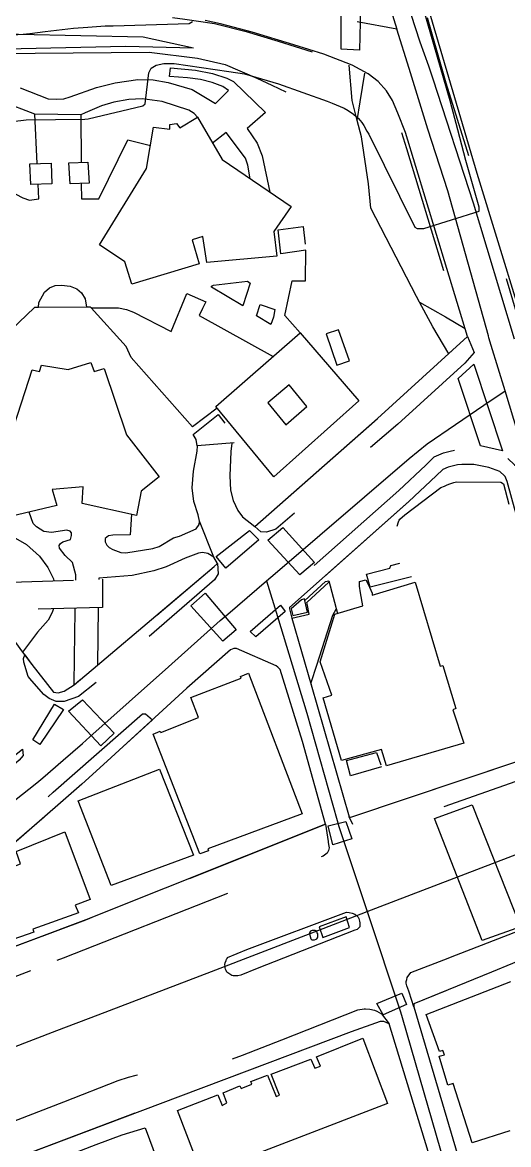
# Model space of a CAD drawing. Header units: millimetres. Extents: x 198785 to 203305, y 542885 to 545889.
# Drawn here: x 201740.2 to 201836.9, y 543988.1 to 544211.6 of the extents above; entities that cross this region are included whole.
import ezdxf

# ---------------------------------------------------------------- set-up
doc = ezdxf.new("R2010")
doc.units = ezdxf.units.MM
for name, pattern in [('FENCE_25K', [54.3, 28.7, -9.2, -16.4]), ('HIDDEN_BULD_25K', [28.8, 18.4, -10.4]), ('HIDDEN_IN_25K', [56.5, 36.5, -20])]:
    doc.linetypes.add(name, pattern=pattern)
for name, color, linetype in [('A0013111', 253, 'Continuous'), ('A0013114', 253, 'Continuous'), ('A0013117', 253, 'Continuous'), ('A0013118', 253, 'Continuous'), ('A0023214', 253, 'Continuous'), ('A0023217', 253, 'Continuous'), ('A0033324', 253, 'Continuous'), ('A0043325', 253, 'Continuous'), ('B0014111', 253, 'Continuous'), ('B0014115', 253, 'Continuous'), ('B0014116', 253, 'Continuous'), ('B0024120', 253, 'Continuous'), ('C0076117', 253, 'Continuous'), ('C0523121', 253, 'Continuous'), ('F0017111', 253, 'Continuous'), ('F0047224', 253, 'Continuous'), ('F0047225', 253, 'Continuous')]:
    doc.layers.add(name, color=color, linetype=linetype)

msp = doc.modelspace()

# ---------------------------------------------------------------- linework, layer by layer
at = {"layer": 'A0013111'}
msp.add_lwpolyline([(201842.96, 544141.54), (201830.67, 544181.52), (201820.58, 544215.73)], dxfattribs=at)
at = {"layer": 'A0013114'}
for points in [[(201838.11, 544148.53), (201829.94, 544175.6), (201821.95, 544200.29), (201821.03, 544202.9), (201819.32, 544207.7), (201817.55, 544213.17)], [(201786.41, 544111.26), (201810.86, 544132.76), (201828.78, 544149.08), (201816.45, 544189.73), (201814.87, 544193.55), (201813.8, 544196.04), (201812.62, 544198), (201811.01, 544199.86), (201808.98, 544201.41), (201805.81, 544203.13), (201800.15, 544205.32), (201794.2, 544207.18), (201785.91, 544209.7), (201779.58, 544211.37), (201776.52, 544212)], [(201805.2, 544053.37), (201805.54, 544053.35), (201850.83, 544068.56), (201850.86, 544068.95), (201850.14, 544071.49), (201837.58, 544116.81), (201836.67, 544120.17), (201836.41, 544120.85), (201836.23, 544121.2), (201836.12, 544121.29), (201835.2, 544122.18), (201833, 544122.97), (201830.04, 544123.58), (201828.35, 544123.58), (201827.63, 544123.58), (201826.76, 544123.51), (201825.98, 544123.34), (201824.93, 544123.06), (201823.82, 544122.58), (201822.54, 544121.29), (201817.09, 544116.2), (201793.35, 544095.1)], [(201747.31, 544078.12), (201748.47, 544078.4), (201750.47, 544079.7), (201755.11, 544083.62), (201778.35, 544103.27), (201778.98, 544103.83)], [(201782.46, 544086.94), (201782.24, 544086.92), (201781.61, 544086.66), (201772.93, 544079.02), (201757.02, 544064.47), (201752, 544059.88), (201747.75, 544056.19), (201734.67, 544044.85), (201731.56, 544042.23), (201727.02, 544040.37), (201711.66, 544034.72), (201702.33, 544031.29), (201673.48, 544020.68)], [(201800.5, 544051.96), (201752.78, 544032.9), (201679.86, 544005.5)], [(201855.3, 544036.83), (201840.08, 544031.16), (201840.26, 544030.86), (201841.87, 544025.9), (201833.54, 544022.49), (201818.08, 544016.14)], [(201812.09, 544012.63), (201811.35, 544012.63), (201805.63, 544010.6), (201771.61, 543997.8), (201726.21, 543980.63), (201697.55, 543969.69), (201697.04, 543969.3)]]:
    msp.add_lwpolyline(points, dxfattribs=at)
at = {"layer": 'A0013117'}
for points in [[(201793.35, 544095.1), (201793.33, 544094.84), (201793.79, 544092.99), (201797.63, 544079.7), (201805.2, 544053.37)], [(201800.5, 544051.96), (201795.91, 544068.42), (201791.47, 544082.73), (201791.32, 544082.91), (201791.04, 544083.21), (201790.69, 544083.45), (201782.81, 544086.94), (201782.46, 544086.94)], [(201818.08, 544016.14), (201818.1, 544015.59), (201828.97, 543978.71), (201832.28, 543967.48), (201836.95, 543951.61), (201842.98, 543931.14), (201843.62, 543930.38), (201845.17, 543930.13), (201846, 543930.24), (201847.15, 543930.75), (201884.9, 543941.78), (201885.81, 543942.42), (201885.84, 543942.77), (201885.63, 543943.85), (201878.63, 543965.4), (201871.66, 543987.73), (201863.19, 544014.15), (201856.46, 544035.8), (201856.18, 544036.32), (201855.62, 544036.75), (201855.3, 544036.83)], [(201697.04, 543969.3), (201697.06, 543968.91), (201710.56, 543934.55), (201711.6, 543934.04), (201712.68, 543933.65), (201713.28, 543933.49), (201714.09, 543933.44), (201739.7, 543943.02), (201778.38, 543958.71), (201803.5, 543967.98), (201821.72, 543974.93), (201823.02, 543977.4), (201823.19, 543978.42), (201823.12, 543979.59), (201813.17, 544012.15), (201812.09, 544012.63)]]:
    msp.add_lwpolyline(points, dxfattribs=at)
at = {"layer": 'A0013118'}
for points in [[(201778.62, 544195.49), (201781.19, 544198.03), (201780.07, 544198.84), (201777.93, 544199.64), (201775.65, 544200.28), (201773.02, 544200.61), (201769.47, 544200.83), (201769.67, 544202.56), (201774.61, 544202.08), (201778.03, 544201.46), (201780.83, 544200.52), (201782.16, 544199.84), (201788.55, 544193.65), (201784.91, 544190.52), (201786.89, 544187.6), (201787.92, 544185.08), (201789.45, 544177.81)], [(201806.82, 544192.12), (201805.79, 544196.07), (201805.23, 544203.11)], [(201739.75, 544198.62), (201745.31, 544196.39), (201746.91, 544196.31), (201748.44, 544196.42), (201749.68, 544196.78), (201754.93, 544198.68), (201758.64, 544199.6), (201763.15, 544200.27), (201766.22, 544200.18), (201769.17, 544199.65), (201773.94, 544198.23), (201778.62, 544195.49)], [(201806.82, 544192.12), (201807.41, 544195.79), (201808.33, 544201.54)], [(201723.31, 544195.65), (201723.16, 544195.17), (201738.9, 544177.42), (201740.29, 544176.69), (201741.62, 544176.2), (201743.45, 544176.51), (201743.32, 544179.39)], [(201775.03, 544192.72), (201774.36, 544193.5), (201773.31, 544194.16), (201768.01, 544195.9), (201764, 544196.39), (201761.33, 544196.27), (201758.4, 544195.77), (201755.95, 544195), (201752.66, 544193.6), (201751.78, 544193.2), (201742.67, 544193.38), (201736.11, 544195.85)], [(201743.13, 544183.5), (201742.67, 544193.38)], [(201751.78, 544193.2), (201751.86, 544183.74)], [(201819.23, 544155.9), (201818.62, 544157.01), (201809.55, 544174.64), (201809.05, 544179.47), (201807.67, 544188.86), (201806.82, 544192.12)], [(201780.7, 544189.71), (201778.04, 544187.58)], [(201785.52, 544180.5), (201785.07, 544183.2), (201784.56, 544184.6), (201780.7, 544189.71)], [(201751.9, 544179.57), (201751.93, 544176.5), (201755.38, 544176.48), (201761.17, 544188.23), (201765.67, 544187.12)], [(201795.46, 544149.77), (201792.39, 544153.27), (201793.88, 544160.13), (201796.49, 544160.18), (201796.56, 544166.23)], [(201784.05, 544155.18), (201777.83, 544158.9), (201777.84, 544159.11), (201778.19, 544159.26), (201784.99, 544160.06), (201785.51, 544159.68), (201784.05, 544155.18)], [(201743.36, 544154.85), (201743.43, 544155.85), (201744.57, 544157.87), (201745.55, 544158.75), (201746.72, 544159.2), (201747.96, 544159.31), (201749.71, 544159.07), (201751, 544158.57), (201751.95, 544157.79), (201752.68, 544156.56), (201752.96, 544154.92)], [(201753.83, 544154.75), (201759.29, 544154.79), (201760.88, 544154.44), (201762.28, 544153.94), (201769.77, 544150.04), (201772.91, 544157.62), (201776.7, 544156), (201776.05, 544154.67), (201775.35, 544153.24), (201790.06, 544145.06)], [(201789.65, 544151.47), (201786.77, 544153.19), (201787.51, 544155.46), (201790.43, 544154.45), (201790.15, 544152.91), (201789.65, 544151.47)], [(201825.01, 544145.64), (201821.87, 544151.02), (201819.23, 544155.9)], [(201819.23, 544155.9), (201824.37, 544153.01), (201828.31, 544150.64)], [(201778.98, 544103.83), (201778.28, 544105.09), (201775.43, 544112.32), (201775.14, 544113.53), (201774.3, 544116.22), (201773.97, 544118.95), (201774.23, 544122.23), (201774.98, 544126.26), (201775.05, 544127.29)], [(201781.84, 544127.84), (201781.66, 544126.19), (201781.43, 544121.35), (201781.57, 544118.49), (201782.15, 544116.4), (201783.02, 544114.4), (201784.01, 544113.15), (201786.41, 544111.26)], [(201726.72, 544125.62), (201729.57, 544121.36), (201730.4, 544118.77), (201731.51, 544116.06), (201732.75, 544113.77), (201734.25, 544112.09), (201736.51, 544110.23), (201740.99, 544107.61), (201743.55, 544105.33), (201745.22, 544103.06), (201746.37, 544100.78), (201746.41, 544100.42)], [(201750.8, 544100.55), (201750.83, 544101.57), (201750.15, 544104.03), (201748.71, 544105.43), (201747.59, 544106.89), (201747.47, 544107.46), (201747.75, 544107.86), (201748.25, 544108.18), (201749.76, 544108.66), (201749.97, 544109.42), (201749.96, 544109.96), (201749.67, 544110.32), (201749.01, 544110.5), (201745.99, 544110.05), (201744.46, 544110.2), (201742.95, 544111.13), (201742.34, 544111.82), (201741.5, 544114.09)], [(201761.92, 544113.66), (201761.63, 544109.59), (201758.18, 544109.53), (201757.32, 544109.39), (201756.68, 544108.82), (201756.68, 544108.18), (201756.95, 544107.51), (201757.47, 544107.06), (201758.17, 544106.67), (201759.77, 544106.06), (201760.77, 544105.99), (201766.12, 544106.84), (201767.41, 544107.23), (201770.24, 544109), (201771.41, 544109.31), (201774.73, 544110.78), (201775.36, 544111.63), (201775.43, 544112.32)], [(201778.28, 544105.09), (201777.06, 544105.86), (201776.01, 544106.02), (201775.23, 544105.92), (201772.54, 544104.91), (201768.76, 544103.21), (201766.36, 544102.41), (201762.02, 544101.45), (201755.37, 544100.95), (201755.37, 544100.69)], [(201793.79, 544092.99), (201797.28, 544093.79), (201796.82, 544095.84), (201796.8, 544096.06), (201801.14, 544100.16)], [(201746.37, 544094.87), (201746.13, 544094.07), (201745.29, 544092.54), (201743.15, 544090.17), (201740.21, 544086.22)], [(201750.47, 544079.7), (201750.55, 544085.13), (201750.66, 544094.46), (201750.67, 544094.97)], [(201755.28, 544095.09), (201755.11, 544083.62)], [(201802.54, 544094.67), (201801.86, 544093.53), (201798.7, 544083.52), (201797.61, 544080.09), (201797.63, 544079.7)], [(201734.91, 544093.44), (201740.21, 544086.22), (201742.04, 544083.74), (201746.36, 544078.23), (201747.31, 544078.12)]]:
    msp.add_lwpolyline(points, dxfattribs=at)
at = {"layer": 'A0023214'}
for points in [[(201809.39, 544227.5), (201814.71, 544210.3)], [(201814.71, 544210.3), (201806.83, 544211.72)], [(201836.24, 544138.25), (201833.49, 544147.3), (201833.02, 544148.83), (201832.91, 544149.19), (201824.85, 544178.05), (201820.86, 544190.39), (201817.14, 544202.42), (201814.71, 544210.3)], [(201722.84, 544044.25), (201742.74, 544059.88), (201743.44, 544060.48), (201744.22, 544061.16), (201748.32, 544064.71), (201752.11, 544067.99), (201753.58, 544069.31), (201769.24, 544083.26), (201779.54, 544092.48), (201779.94, 544092.83), (201781.05, 544093.79), (201788.76, 544100.41), (201790.45, 544101.86), (201817.15, 544124.79), (201820.75, 544127.72), (201832.04, 544135.4), (201836.24, 544138.25)], [(201858.09, 544053.49), (201855.64, 544073.4), (201852.45, 544083.5), (201841.95, 544119.45), (201840.57, 544123.98), (201836.24, 544138.25)], [(201559.75, 543938.85), (201563.54, 543940.31), (201581.03, 543947.03), (201584.4, 543948.32), (201586.74, 543949.22), (201607.76, 543957.3), (201622.49, 543962.96), (201639.63, 543969.54), (201652.43, 543974.46), (201681.92, 543985.8), (201684.77, 543986.89), (201688.09, 543988.17), (201698.45, 543992.15), (201747.03, 544010.82), (201755.23, 544013.97), (201777.78, 544022.63), (201805.57, 544033.31), (201808.79, 544034.55), (201811.37, 544035.54), (201836.83, 544045.32), (201853.25, 544051.63), (201858.09, 544053.49)]]:
    msp.add_lwpolyline(points, dxfattribs=at)
at = {"layer": 'A0023217'}
msp.add_lwpolyline([(201788.76, 544100.41), (201790.93, 544093.29), (201796.77, 544074.06), (201802.85, 544052.66), (201803.18, 544051.5), (201808.79, 544034.55), (201815.4, 544014.58), (201815.77, 544013.47), (201826, 543978.05), (201826.97, 543974.14)], dxfattribs=at)
at = {"layer": 'A0033324', "linetype": 'HIDDEN_IN_25K', "flags": 128}
for points in [[(201790.64, 544110.71), (201788.77, 544110.08), (201787.6, 544110.19), (201786.41, 544111.26), (201810.86, 544132.76), (201828.78, 544149.08), (201830.07, 544145.87), (201828.25, 544143.77), (201814.92, 544131.61), (201790.64, 544110.71)], [(201836.81, 544124.78), (201838.12, 544123.53), (201838.61, 544123.12), (201839.15, 544122.08), (201839.53, 544121.09), (201840.47, 544117.6), (201845.8, 544098.39), (201847.39, 544092.66), (201853.03, 544072.3), (201853.88, 544069.28), (201853.71, 544066.36), (201843.61, 544062.3), (201815.29, 544052.34), (201809.59, 544050.08), (201809.29, 544050.07), (201808.63, 544049.94), (201808.09, 544049.94), (201807.61, 544050.01), (201807.32, 544050.12), (201807.06, 544050.21), (201806.56, 544050.62), (201806.17, 544051.41), (201805.2, 544053.37), (201805.54, 544053.35), (201850.83, 544068.56), (201850.86, 544068.95), (201850.14, 544071.49), (201840.72, 544105.48), (201837.58, 544116.81), (201836.67, 544120.17), (201836.41, 544120.85), (201836.23, 544121.2), (201836.12, 544121.29), (201835.2, 544122.18), (201833, 544122.97), (201830.04, 544123.58), (201828.35, 544123.58), (201827.63, 544123.58), (201826.76, 544123.51), (201825.98, 544123.34), (201824.93, 544123.06), (201823.82, 544122.58), (201822.54, 544121.29), (201817.09, 544116.2), (201793.35, 544095.1), (201792.78, 544097.58), (201792.79, 544098.12), (201792.85, 544098.43), (201793.14, 544098.93), (201815.07, 544118.41), (201820.45, 544123.45), (201822.1, 544125.11), (201823.95, 544125.91), (201825.29, 544126.26), (201826.32, 544126.48), (201827.5, 544126.58), (201828.35, 544126.58), (201830.35, 544126.58), (201833.82, 544125.87), (201836.81, 544124.78)], [(201754.83, 544080.15), (201751.33, 544077.39), (201748.49, 544076.39), (201746.89, 544076.39), (201745.5, 544076.96), (201744.41, 544077.79), (201742.05, 544080.47), (201741.33, 544081.38), (201740.48, 544084.21), (201740.42, 544084.92), (201740.64, 544085.64), (201742.04, 544083.74), (201746.36, 544078.23), (201747.31, 544078.12), (201748.47, 544078.4), (201750.47, 544079.7), (201755.11, 544083.62), (201778.35, 544103.27), (201778.98, 544103.83), (201779.14, 544101.82), (201778.4, 544100.63), (201754.83, 544080.15)], [(201702.33, 544031.29), (201673.48, 544020.68), (201673.44, 544021.28), (201673.45, 544021.54), (201673.49, 544021.81), (201673.99, 544022.17), (201681.37, 544024.73), (201701.76, 544032.95), (201708.69, 544035.75), (201710.84, 544036.51), (201719.75, 544039.65), (201720, 544039.9), (201722.49, 544040.8), (201727.26, 544042.48), (201728.9, 544043.23), (201730.17, 544044.19), (201746.31, 544058.3), (201764.05, 544073.93), (201764.34, 544073.93), (201764.69, 544073.93), (201766.08, 544072.75), (201752, 544059.88), (201734.67, 544044.85), (201731.56, 544042.23), (201727.02, 544040.37), (201711.66, 544034.72), (201702.33, 544031.29)], [(201723.08, 544051.01), (201708.1, 544045.05), (201707.51, 544045.15), (201706.39, 544046.3), (201706.72, 544046.17), (201706.96, 544046.15), (201707.12, 544046.19), (201722.5, 544052.46), (201724.64, 544053.99), (201740.17, 544066.88), (201740.31, 544065.63), (201739.54, 544064.69), (201725.21, 544052.2), (201723.08, 544051.01)], [(201741.8, 544022.75), (201682.81, 544000.28), (201682.09, 544000.51), (201681.9, 544000.7), (201679.86, 544005.5), (201752.78, 544032.9), (201800.5, 544051.96), (201801.04, 544048.5), (201801.05, 544048.29), (201801.18, 544047.56), (201801.2, 544047.23), (201801.08, 544046.71), (201800.82, 544046.17), (201800.01, 544045.57), (201748.27, 544025.25), (201741.8, 544022.75)], [(201818.08, 544016.14), (201818.1, 544015.59), (201817.14, 544018.48), (201817.06, 544018.7), (201816.66, 544019.76), (201816.55, 544020.26), (201816.58, 544020.61), (201816.66, 544021), (201816.76, 544021.4), (201817.5, 544022.38), (201824.94, 544025.27), (201825.38, 544025.44), (201840.08, 544031.16), (201840.26, 544030.86), (201841.87, 544025.9), (201833.54, 544022.49), (201818.08, 544016.14)], [(201811.64, 544014.14), (201813.17, 544012.15), (201812.09, 544012.63), (201811.35, 544012.63), (201805.63, 544010.6), (201771.61, 543997.8), (201726.21, 543980.63), (201697.55, 543969.69), (201697.04, 543969.3), (201697.06, 543968.91), (201696.18, 543972.13), (201696.07, 543973.96), (201696.31, 543975.18), (201696.86, 543976.47), (201697.92, 543977.47), (201729.37, 543989.34), (201733.8, 543991.02), (201748.41, 543996.67), (201759.26, 544000.88), (201761.32, 544001.53), (201762.79, 544001.94), (201764.36, 544002.24), (201765.08, 544002.28), (201765.76, 544002.27), (201766.77, 544001.98), (201769.66, 544000.82), (201769.94, 544000.81), (201770.41, 544000.82), (201783.98, 544005.92), (201791.83, 544009.02), (201806.91, 544014.97), (201808.21, 544015.14), (201808.46, 544015.14), (201809.31, 544015.12), (201810.22, 544014.88), (201810.73, 544014.68), (201811.64, 544014.14)]]:
    msp.add_lwpolyline(points, dxfattribs=at)
at = {"layer": 'A0043325'}
for points in [[(201807.48, 544214.49), (201807.29, 544206.09), (201803.64, 544206.3), (201803.64, 544214.35), (201807.48, 544214.49)], [(201830.05, 544143.57), (201835.71, 544126.33), (201831.36, 544127.26), (201826.87, 544140.71), (201830.05, 544143.57)], [(201787.21, 544108.59), (201780.68, 544102.9), (201778.71, 544105.24), (201785.35, 544110.45), (201787.21, 544108.59)], [(201798.3, 544104.06), (201795.39, 544101.61), (201789.03, 544108.52), (201792.02, 544111.04), (201798.3, 544104.06)], [(201782.71, 544090.66), (201780.09, 544088.36), (201773.69, 544095.41), (201776.52, 544097.98), (201782.71, 544090.66)], [(201792.44, 544094.31), (201786.63, 544089.25), (201785.51, 544090.31), (201791.55, 544095.59), (201792.44, 544094.31)], [(201758.45, 544070.06), (201755.76, 544067.55), (201749.34, 544074.47), (201752.16, 544076.7), (201758.45, 544070.06)], [(201748.38, 544074.76), (201743.63, 544067.83), (201742.25, 544068.72), (201746.56, 544075.83), (201748.38, 544074.76)], [(201839.33, 544031.5), (201831.7, 544028.76), (201822.22, 544053.09), (201829.67, 544055.78), (201839.33, 544031.5)], [(201805.72, 544049.02), (201801.97, 544047.82), (201801.06, 544051.61), (201804.55, 544052.5), (201805.72, 544049.02)], [(201816.63, 544016), (201811.96, 544013.99), (201810.7, 544016.24), (201815.71, 544018.31), (201816.63, 544016)]]:
    msp.add_lwpolyline(points, dxfattribs=at)
at = {"layer": 'B0014111'}
for points in [[(201807.14, 544136.25), (201790.19, 544121.1), (201778.68, 544135.12), (201795.46, 544149.77), (201807.14, 544136.25)], [(201792.61, 544131.49), (201796.75, 544135.12), (201793.26, 544139.44), (201789, 544135.85), (201792.61, 544131.49)], [(201809.76, 544097.98), (201809.78, 544097.57), (201818.33, 544100.16), (201823.34, 544083.43), (201823.82, 544083.56), (201826.46, 544074.96), (201825.85, 544074.74), (201828.05, 544068.09), (201812.67, 544063.59), (201811.62, 544066.8), (201803.7, 544064.63), (201800.03, 544077.11), (201801.79, 544077.64), (201799.42, 544084.26), (201802.35, 544093.78), (201807.92, 544095.45), (201807.46, 544098.02), (201807.26, 544099.37), (201807.26, 544100.27), (201808.52, 544100.63), (201809.02, 544099.75), (201809.76, 544097.98)], [(201785.17, 544081.99), (201795.88, 544054), (201777.07, 544047), (201777.19, 544046.61), (201775.52, 544046.06), (201766.23, 544069.9), (201767.62, 544070.48), (201767.73, 544070.18), (201775.24, 544073.2), (201773.72, 544077.19), (201783.69, 544081.02), (201783.58, 544081.35), (201785.17, 544081.99)], [(201774.22, 544045.78), (201757.81, 544039.73), (201751.28, 544056.58), (201767.47, 544062.87), (201774.22, 544045.78)], [(201742.45, 544030.45), (201732.7, 544027.05), (201728.19, 544039.5), (201739.77, 544044.07), (201738.93, 544046.53), (201748.63, 544050.41), (201753.68, 544036.95), (201750.67, 544035.79), (201751.33, 544034.27), (201742.24, 544031), (201742.45, 544030.45)], [(201837.21, 543990.85), (201829.69, 543988.48), (201825.91, 544000.28), (201824.85, 543999.96), (201823.1, 544005.76), (201824.17, 544006.03), (201823.85, 544006.86), (201823.2, 544006.64), (201820.55, 544014.03), (201837.39, 544020.59)], [(201807.95, 544009.29), (201812.83, 543996.28), (201775.96, 543982.11), (201771.02, 543994.91), (201779.05, 543998.01), (201779.91, 543995.94), (201780.89, 543996.41), (201780.1, 543998.46), (201783.48, 543999.82), (201783.7, 543999.32), (201785.87, 544000.16), (201785.66, 544000.69), (201788.98, 544001.95), (201790.66, 543997.73), (201791.33, 543998), (201789.67, 544002.15), (201797.58, 544005.15), (201798.35, 544003.33), (201799.5, 544003.77), (201798.71, 544005.61), (201807.95, 544009.29)], [(201772.83, 543962.45), (201746.7, 543952.65), (201736.1, 543980.65), (201742.3, 543983.32), (201745.74, 543984.62), (201754.86, 543988.17), (201760.03, 543990.06), (201764.6, 543991.46), (201773.96, 543966.25), (201771.75, 543965.4), (201772.83, 543962.45)]]:
    msp.add_lwpolyline(points, dxfattribs=at)
at = {"layer": 'B0014115'}
for points in [[(201775.03, 544192.72), (201779.94, 544184.33), (201793.65, 544174.93), (201790.24, 544169.96), (201790.79, 544165.05), (201776.89, 544163.8), (201776.09, 544168.98), (201773.96, 544168.3), (201775.38, 544163.51), (201761.97, 544159.51), (201760.55, 544163.93), (201755.5, 544167.34), (201764.86, 544182.54), (201766.3, 544190.73), (201769.54, 544190.33), (201769.53, 544191.32), (201770.82, 544191.47), (201771.51, 544190.6), (201775.03, 544192.72)], [(201753.81, 544143.92), (201754.47, 544142.1), (201756.43, 544142.7), (201760.87, 544129.5), (201767.4, 544121.09), (201763.81, 544118.29), (201762.91, 544113.44), (201752.04, 544115.82), (201752.27, 544119.12), (201746.08, 544118.6), (201747.01, 544115.4), (201736.65, 544112.93), (201735.49, 544117.56), (201731.78, 544120.78), (201737.8, 544129.07), (201742.09, 544142.45), (201743.6, 544142.13), (201743.96, 544143.36), (201749.29, 544142.49), (201753.81, 544143.92)]]:
    msp.add_lwpolyline(points, dxfattribs=at)
at = {"layer": 'B0014116', "linetype": 'HIDDEN_BULD_25K', "flags": 128}
for points in [[(201746.06, 544179.49), (201741.88, 544179.34), (201741.67, 544183.44), (201745.89, 544183.62), (201746.06, 544179.49)], [(201753.44, 544179.63), (201749.68, 544179.49), (201749.43, 544183.68), (201753.22, 544183.78), (201753.44, 544179.63)], [(201796.56, 544166.23), (201791.63, 544165.5), (201791.06, 544170.33), (201796.07, 544170.95), (201796.56, 544166.23)], [(201782.31, 544127.87), (201774.93, 544127.28), (201774.77, 544128.53), (201774.14, 544129.54), (201779.12, 544133.52), (201782.47, 544129.42), (201782.31, 544127.87)], [(201817.64, 544101.2), (201809.41, 544099.12), (201808.69, 544101.72), (201813.29, 544102.95), (201813.47, 544103.47), (201815.98, 544104.08), (201816.26, 544104.41), (201816.87, 544104.49), (201817.64, 544101.2)], [(201756.09, 544100.71), (201756.11, 544095.11), (201736.04, 544094.61), (201736.06, 544095.46), (201736.78, 544095.47), (201736.71, 544099.22), (201735.9, 544099.18), (201735.88, 544100.1), (201756.09, 544100.71)], [(201811.65, 544063.38), (201805.49, 544061.59), (201804.65, 544064.6), (201810.68, 544066.21), (201811.65, 544063.38)]]:
    msp.add_lwpolyline(points, dxfattribs=at)
at = {"layer": 'B0024120', "linetype": 'FENCE_25K', "flags": 128}
for points in [[(202217.14, 542885.31), (202215.89, 542889.79), (202211.79, 542903.46), (202211.06, 542906.37), (202208.69, 542915.86), (202206.09, 542924.17), (202204, 542931.32), (202200.96, 542941.36), (202197.88, 542953.14), (202193.96, 542966.12), (202191.06, 542975.57), (202188.37, 542984.85), (202185.11, 542995.75), (202181.06, 543009.4), (202176.75, 543022.91), (202171.14, 543042), (202166.33, 543058.33), (202165.34, 543061.94), (202162.84, 543070.79), (202161.86, 543070.58), (202156.04, 543089.93), (202154.54, 543094.78), (202147.84, 543116.61), (202141.5, 543137.49), (202139.18, 543145.49), (202131.01, 543174.33), (202125.1, 543198.61), (202118.28, 543224.61), (202113.3, 543242.82), (202109.84, 543255.14), (202104.1, 543273.9), (202097.23, 543295.85), (202092.33, 543312.28), (202086.5, 543331.8), (202083.07, 543342.6), (202077.88, 543360.15), (202072.93, 543376.53), (202067.22, 543395.55), (202062.6, 543411.48), (202056.3, 543431.95), (202047.57, 543460.91), (202041.81, 543481.23), (202036.93, 543497.61), (202032.09, 543513.2), (202027.19, 543529.07), (202019.09, 543553.55), (202015.84, 543564.8), (202011.05, 543580.92), (202006.28, 543596.63), (202002.39, 543609.36), (201998.74, 543621.31), (201994.31, 543636.29), (201988.76, 543654.92), (201981.76, 543678.1), (201975.22, 543699.17), (201970.56, 543715.13), (201963.98, 543736.53), (201958.01, 543756.32), (201952.21, 543775.51), (201947.22, 543791.32), (201942.17, 543808.9), (201934.59, 543834.02), (201929.08, 543852.65), (201922.59, 543873.68), (201916.84, 543892.4), (201901.51, 543941.87), (201892.55, 543971.75), (201882.04, 544007.3), (201875.05, 544031.16), (201867.35, 544058.14), (201860.22, 544082.88), (201851.27, 544112.32), (201845.99, 544129.33), (201840.53, 544147.15), (201834.75, 544166.47), (201829.77, 544182.76), (201824.52, 544199.55), (201818.86, 544219.4), (201812.32, 544240.2), (201807.48, 544256.42), (201802.39, 544272.63), (201799.93, 544281.61), (201798.2, 544286.5), (201793.41, 544299.96), (201786.32, 544320.12), (201774.68, 544352.8), (201768.76, 544370.18), (201760.88, 544394.99), (201754.9, 544414.84), (201745.58, 544444.9), (201739.23, 544465.95), (201732.19, 544488.74), (201727.89, 544504.35), (201727.89, 544504.35)], [(201710.96, 544116.5), (201680.39, 544160.06), (201679.35, 544159.4), (201673.24, 544168.02), (201653.92, 544193.61), (201659.36, 544197.12), (201681.47, 544203.08), (201689.57, 544205.84), (201702.04, 544210.5), (201710.53, 544213.43), (201713.9, 544214.33), (201717.39, 544214.99), (201721.58, 544215.52), (201726.36, 544215.72), (201733.27, 544215.68), (201743.66, 544215.47), (201747.52, 544215.09), (201762.1, 544213.49), (201772.47, 544212.29), (201778.43, 544211.42), (201784.74, 544209.83), (201791.11, 544207.92), (201800.01, 544205.07), (201804.51, 544203.45), (201807.83, 544201.86), (201809.98, 544200.51), (201811.62, 544198.74), (201813.32, 544195.61), (201814.61, 544192.68), (201816.65, 544186.5), (201827.79, 544149.54)], [(201814.79, 544111.28), (201815.03, 544112.13), (201815.18, 544112.52), (201815.31, 544112.67), (201816.28, 544113.55), (201823.48, 544118.98), (201824.17, 544119.27), (201824.7, 544119.53), (201825.26, 544119.75), (201826.07, 544120.01), (201826.6, 544120.09), (201835.41, 544120.05), (201835.89, 544119.7), (201838.45, 544110.3), (201844.1, 544088.47), (201848.98, 544070.8), (201848.86, 544070.5), (201831.69, 544064.87)]]:
    msp.add_lwpolyline(points, dxfattribs=at)
at = {"layer": 'C0076117'}
for points in [[(201803.08, 544150.42), (201800.61, 544149.63), (201802.74, 544143.37), (201805.28, 544144.2), (201803.08, 544150.42)], [(201796.35, 544096.79), (201795.75, 544096.62), (201793.69, 544094.82), (201794, 544093.48), (201796.9, 544094.17), (201796.41, 544096.5), (201796.35, 544096.79)], [(201804.6, 544033.5), (201799.21, 544031.51), (201799.96, 544029.38), (201805.26, 544031.36), (201804.6, 544033.5)], [(201798.07, 544030.78), (201797.86, 544030.75), (201797.65, 544030.71), (201797.52, 544030.62), (201797.4, 544030.46), (201797.34, 544030.22), (201797.36, 544029.81), (201797.55, 544029.08), (201797.79, 544028.89), (201797.94, 544028.89), (201798.19, 544028.89), (201798.33, 544028.91), (201798.64, 544029.03), (201798.76, 544029.1), (201798.91, 544029.29), (201798.97, 544029.51), (201798.98, 544029.87), (201798.94, 544030.09), (201798.87, 544030.27), (201798.76, 544030.56), (201798.57, 544030.69), (201798.42, 544030.74), (201798.29, 544030.78), (201798.07, 544030.78)]]:
    msp.add_lwpolyline(points, dxfattribs=at)
at = {"layer": 'C0523121'}
msp.add_lwpolyline([(201783.02, 544021.73), (201782.13, 544021.75), (201781.86, 544021.81), (201781.66, 544021.95), (201781.08, 544022.32), (201780.89, 544022.46), (201780.71, 544022.79), (201780.62, 544023.08), (201780.54, 544023.3), (201780.51, 544023.58), (201780.49, 544023.99), (201780.54, 544024.33), (201780.7, 544024.76), (201780.82, 544025.05), (201780.91, 544025.22), (201781.02, 544025.38), (201784.86, 544026.96), (201804.66, 544034.44), (201805.24, 544034.33), (201805.83, 544034.23), (201806.33, 544034.05), (201806.7, 544033.75), (201806.97, 544033.45), (201807.13, 544033.15), (201807.27, 544032.63), (201807.31, 544032.3), (201807.31, 544031.52), (201806.81, 544030.97), (201806.36, 544030.8), (201786.89, 544023.21), (201783.64, 544021.89), (201783.07, 544021.75), (201783.02, 544021.73)], dxfattribs=at)
at = {"layer": 'F0017111'}
for points, elevation in [([(201728.84, 544190.74), (201740.93, 544192.24), (201752.57, 544192.37), (201753.29, 544192.43), (201764.14, 544194.98), (201764.59, 544195.44), (201765.31, 544201.58), (201765.77, 544202.49), (201766.82, 544203.08), (201768.32, 544203.47), (201770.35, 544203.47), (201781.29, 544201.83), (201784.38, 544201.35), (201791.15, 544199.36), (201800.82, 544195.97), (201801.85, 544195.56), (201804.19, 544194.55), (201805.02, 544194.08), (201806.07, 544193.36), (201807.04, 544192.49), (201807.71, 544191.7), (201808.13, 544191.06), (201808.75, 544189.99), (201809.09, 544189.34), (201818.3, 544170.83), (201818.71, 544170.56), (201820.05, 544170.56), (201831.05, 544174.05), (201831.05, 544174.85), (201828.41, 544184.13), (201826.81, 544190.25), (201825.33, 544196.02), (201819.53, 544215.93)], 20), ([(201774.06, 544211.72), (201773.37, 544211.34), (201758.25, 544210.88), (201756.68, 544210.85), (201753.23, 544210.64), (201750.35, 544210.41), (201744.73, 544209.74), (201741.67, 544209.34), (201740.35, 544209.2), (201738.18, 544209.1)], 30)]:
    msp.add_lwpolyline(points, dxfattribs=dict(at, elevation=elevation))
at = {"layer": 'F0047224'}
for points in [[(201669.73, 544173.63), (201667.49, 544177.3), (201666.97, 544184.73), (201666.68, 544187.87), (201704.86, 544202.81), (201723.1, 544208.72), (201728.66, 544209.43), (201739.4, 544209.31), (201764.2, 544208.78), (201774.24, 544206.58)], [(201704.14, 544192.28), (201715.3, 544201.88), (201727.5, 544205.37), (201765.42, 544205.7), (201775.05, 544204.51), (201780.51, 544203.22), (201786.8, 544200.49), (201789.79, 544199.1)], [(201789.79, 544199.1), (201792.62, 544197.78)], [(201752.96, 544154.92), (201743.36, 544154.85)], [(201753.83, 544154.75), (201753.68, 544154.92), (201752.96, 544154.92)], [(201743.36, 544154.85), (201742.59, 544154.85), (201734.67, 544147.31), (201732.95, 544149)], [(201778.97, 544134.77), (201774.03, 544131.05), (201761.8, 544144.87), (201760.83, 544147.09), (201753.83, 544154.75)], [(201796.41, 544096.5), (201800.53, 544100.3), (201801.15, 544100.43), (201802.87, 544093.93)]]:
    msp.add_lwpolyline(points, dxfattribs=at)
at = {"layer": 'F0047225'}
msp.add_lwpolyline([(201669.73, 544173.63), (201669.88, 544182.58), (201670.19, 544184.29), (201671.41, 544185.58), (201706.84, 544199.64), (201721.28, 544204.72), (201728, 544206.19), (201760.7, 544206.91), (201774.24, 544206.58)], dxfattribs=at)

doc.saveas('drawing.dxf')
